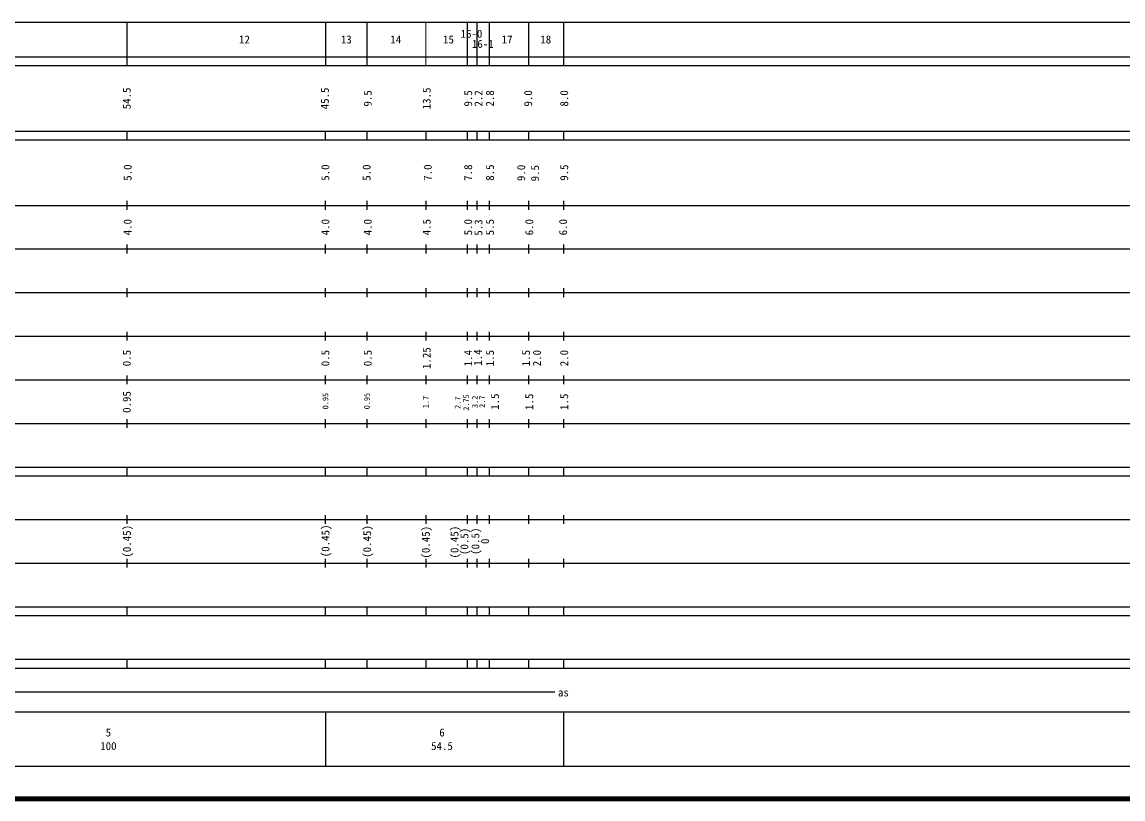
# Model space of a CAD drawing. Units: millimetres, scale not verified. Extents: x 40000 to 680000, y 20000 to 380000.
# Drawn here: x 298505 to 550682, y 20000 to 198000 of the extents above; entities that cross this region are included whole.
import ezdxf
from ezdxf.enums import TextEntityAlignment as Align

# ---------------------------------------------------------------- set-up
doc = ezdxf.new("R2010")
doc.units = ezdxf.units.MM
doc.header["$LTSCALE"] = 1000
doc.layers.add('M-TTL', color=2, linetype='Continuous', lineweight=140)
doc.layers.add('M-TTL-BAND', color=7, linetype='Continuous', lineweight=25)
doc.styles.add('ＭＳ ゴシック', font='')
doc.styles.get('ＭＳ ゴシック').set_extended_font_data('MS Gothic')

msp = doc.modelspace()

# ---------------------------------------------------------------- linework, layer by layer
at = {"layer": 'M-TTL'}
msp.add_line((40000, 20000), (680000, 20000), dxfattribs=at)
at = {"layer": 'M-TTL-BAND'}
for p, q in [((68000, 198000), (579000, 198000)), ((322500, 198000), (322500, 188000)), ((368000, 198000), (368000, 188000)), ((377500, 198000), (377500, 188000)), ((400500, 198000), (400500, 188000)), ((402700, 198000), (402700, 188000)), ((405500, 198000), (405500, 188000)), ((414500, 198000), (414500, 188000)), ((422500, 198000), (422500, 188000)), ((40000, 190000), (579000, 190000)), ((40000, 188000), (579000, 188000)), ((40000, 173000), (579000, 173000)), ((322500, 173000), (322500, 171000)), ((368000, 171000), (368000, 173000)), ((377500, 173000), (377500, 171000)), ((391000, 173000), (391000, 171000)), ((400500, 173000), (400500, 171000)), ((402700, 173000), (402700, 171000)), ((405500, 173000), (405500, 171000)), ((414500, 173000), (414500, 171000)), ((422500, 173000), (422500, 171000)), ((40000, 171000), (579000, 171000)), ((322500, 157000), (322500, 155000)), ((368000, 155000), (368000, 157000)), ((377500, 157000), (377500, 155000)), ((391000, 157000), (391000, 155000)), ((400500, 157000), (400500, 155000)), ((402700, 157000), (402700, 155000)), ((405500, 157000), (405500, 155000)), ((414500, 157000), (414500, 155000)), ((422500, 157000), (422500, 155000)), ((40000, 156000), (579000, 156000)), ((322500, 147000), (322500, 145000)), ((368000, 145000), (368000, 147000)), ((377500, 147000), (377500, 145000)), ((391000, 147000), (391000, 145000)), ((400500, 147000), (400500, 145000)), ((402700, 147000), (402700, 145000)), ((405500, 147000), (405500, 145000)), ((414500, 147000), (414500, 145000)), ((422500, 147000), (422500, 145000)), ((46000, 146000), (579000, 146000)), ((322500, 137000), (322500, 135000)), ((368000, 135000), (368000, 137000)), ((377500, 137000), (377500, 135000)), ((391000, 137000), (391000, 135000)), ((400500, 137000), (400500, 135000)), ((402700, 137000), (402700, 135000)), ((405500, 137000), (405500, 135000)), ((414500, 137000), (414500, 135000)), ((422500, 137000), (422500, 135000)), ((52000, 136000), (579000, 136000)), ((322500, 127000), (322500, 125000)), ((368000, 125000), (368000, 127000)), ((377500, 127000), (377500, 125000)), ((391000, 127000), (391000, 125000)), ((400500, 127000), (400500, 125000)), ((402700, 127000), (402700, 125000)), ((405500, 127000), (405500, 125000)), ((414500, 127000), (414500, 125000)), ((422500, 127000), (422500, 125000)), ((46000, 126000), (579000, 126000)), ((322500, 117000), (322500, 115000)), ((368000, 115000), (368000, 117000)), ((377500, 117000), (377500, 115000)), ((391000, 117000), (391000, 115000)), ((400500, 117000), (400500, 115000)), ((402700, 117000), (402700, 115000)), ((405500, 117000), (405500, 115000)), ((414500, 117000), (414500, 115000)), ((422500, 117000), (422500, 115000)), ((52000, 116000), (579000, 116000)), ((46000, 106000), (579000, 106000)), ((322500, 107000), (322500, 105000)), ((368000, 105000), (368000, 107000)), ((377500, 107000), (377500, 105000)), ((391000, 107000), (391000, 105000)), ((400500, 107000), (400500, 105000)), ((402700, 107000), (402700, 105000)), ((405500, 107000), (405500, 105000)), ((414500, 107000), (414500, 105000)), ((422500, 107000), (422500, 105000)), ((40000, 96000), (579000, 96000)), ((322500, 96000), (322500, 94000)), ((368000, 94000), (368000, 96000)), ((377500, 96000), (377500, 94000)), ((391000, 96000), (391000, 94000)), ((400500, 96000), (400500, 94000)), ((402700, 96000), (402700, 94000)), ((405500, 96000), (405500, 94000)), ((414500, 96000), (414500, 94000)), ((422500, 96000), (422500, 94000)), ((40000, 94000), (579000, 94000)), ((49000, 84000), (579000, 84000)), ((322500, 85000), (322500, 83000)), ((368000, 83000), (368000, 85000)), ((377500, 85000), (377500, 83000)), ((391000, 85000), (391000, 83000)), ((400500, 85000), (400500, 83000)), ((402700, 85000), (402700, 83000)), ((405500, 85000), (405500, 83000)), ((414500, 85000), (414500, 83000)), ((422500, 85000), (422500, 83000)), ((40000, 74000), (579000, 74000)), ((322500, 75000), (322500, 73000)), ((368000, 73000), (368000, 75000)), ((377500, 75000), (377500, 73000)), ((391000, 75000), (391000, 73000)), ((400500, 75000), (400500, 73000)), ((402700, 75000), (402700, 73000)), ((405500, 75000), (405500, 73000)), ((414500, 75000), (414500, 73000)), ((422500, 75000), (422500, 73000)), ((40000, 64000), (579000, 64000)), ((322500, 64000), (322500, 62000)), ((368000, 62000), (368000, 64000)), ((377500, 64000), (377500, 62000)), ((391000, 64000), (391000, 62000)), ((400500, 64000), (400500, 62000)), ((402700, 64000), (402700, 62000)), ((405500, 64000), (405500, 62000)), ((414500, 64000), (414500, 62000)), ((422500, 64000), (422500, 62000)), ((40000, 62000), (579000, 62000)), ((40000, 52000), (579000, 52000)), ((322500, 52000), (322500, 50000)), ((368000, 50000), (368000, 52000)), ((377500, 52000), (377500, 50000)), ((391000, 52000), (391000, 50000)), ((400500, 52000), (400500, 50000)), ((402700, 52000), (402700, 50000)), ((405500, 52000), (405500, 50000)), ((414500, 52000), (414500, 50000)), ((422500, 52000), (422500, 50000)), ((40000, 50000), (579000, 50000)), ((224697, 44515), (420526, 44515)), ((40000, 40000), (579000, 40000)), ((368000, 40000), (368000, 27500)), ((422500, 40000), (422500, 27500)), ((68000, 27500), (579000, 27500))]:
    msp.add_line(p, q, dxfattribs=at)
at = {"layer": 'M-TTL-BAND', "lineweight": 13}
msp.add_line((391000, 198000), (391000, 188000), dxfattribs=at)

# ---------------------------------------------------------------- texts
at = {"layer": 'M-TTL-BAND', "style": 'ＭＳ ゴシック'}
for s, p in [('12', (349457, 194000)), ('13', (372775, 194000)), ('14', (384125, 194000)), ('15', (396191, 194000)), ('16-0', (401450, 195310)), ('17', (409626, 194000)), ('18', (418460, 194000)), ('16-1', (404047, 192984)), ('as', (422500, 44406)), ('5', (318288, 35238)), ('6', (394702, 35238)), ('100', (318288, 32131)), ('54.5', (394702, 32131))]:
    msp.add_text(s, height=1833, dxfattribs=at).set_placement(p, align=Align.MIDDLE_CENTER)
for s, height, p in [('54.5', 1833, (322494, 180500)), ('45.5', 1833, (367862, 180500)), ('9.5', 1833, (377683, 180500)), ('13.5', 1833, (391184, 180500)), ('9.5', 1833, (400684, 180500)), ('2.2', 1833, (403050, 180500)), ('2.8', 1833, (405684, 180500)), ('9.0', 1833, (414435, 180500)), ('8.0', 1833, (422685, 180500)), ('5.0', 1833, (322681, 163500)), ('5.0', 1833, (367978, 163500)), ('5.0', 1833, (377433, 163500)), ('7.0', 1833, (391434, 163500)), ('7.8', 1833, (400684, 163500)), ('8.5', 1833, (405684, 163500)), ('9.0', 1833, (412832, 163436)), ('9.5', 1833, (416018, 163362)), ('9.5', 1833, (422685, 163500)), ('4.0', 1833, (322681, 151000)), ('4.0', 1833, (367978, 151000)), ('4.0', 1833, (377683, 151000)), ('4.5', 1833, (391184, 151000)), ('5.0', 1833, (400684, 151000)), ('5.3', 1833, (403042, 150918)), ('5.5', 1833, (405684, 151000)), ('6.0', 1833, (414685, 151000)), ('6.0', 1833, (422435, 151000)), ('0.5', 1833, (322494, 121000)), ('0.5', 1833, (367978, 121000)), ('0.5', 1833, (377683, 121000)), ('1.25', 1833, (391184, 121000)), ('1.4', 1833, (400684, 121000)), ('1.4', 1833, (402924, 121127)), ('1.5', 1833, (405684, 121000)), ('1.5', 1833, (413935, 121000)), ('2.0', 1833, (416435, 121000)), ('2.0', 1833, (422685, 121000)), ('0.95', 1833, (322500, 110944)), ('0.95', 1320, (368002, 111150)), ('0.95', 1320, (377503, 111155)), ('1.7', 1320, (391007, 110937)), ('2.7', 1320, (398271, 110781)), ('2.75', 1320, (400248, 110827)), ('3.2', 1320, (402235, 110987)), ('2.7', 1320, (403901, 111017)), ('1.5', 1833, (406839, 111023)), ('1.5', 1833, (414685, 111000)), ('1.5', 1833, (422685, 111000)), ('(0.45)', 1833, (322533, 79039)), ('(0.45)', 1833, (368002, 79124)), ('(0.45)', 1833, (377548, 78994)), ('(0.45)', 1833, (390987, 78818)), ('(0.45)', 1833, (397563, 78841)), ('(0.5)', 1833, (399825, 79015)), ('(0.5)', 1833, (402345, 79052)), ('0', 1833, (404544, 79033))]:
    msp.add_text(s, height=height, rotation=90, dxfattribs=at).set_placement(p, align=Align.MIDDLE_CENTER)

doc.saveas('drawing.dxf')
